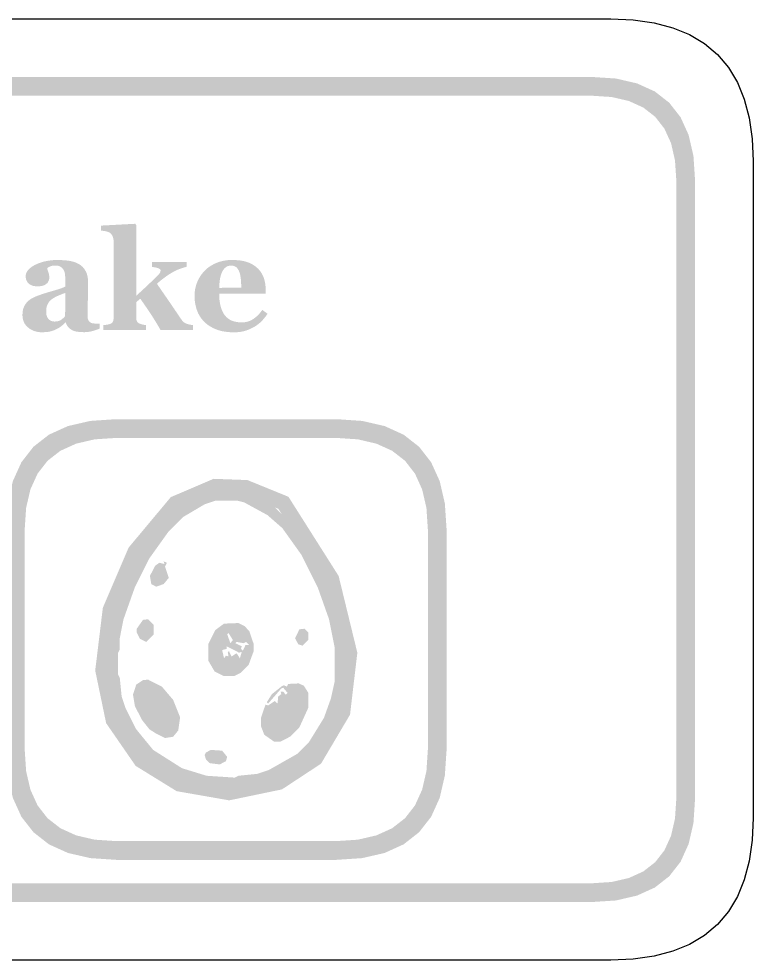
# Model space of a CAD drawing. Header units: millimetres. Extents: x 6 to 297, y 55 to 451.
# Drawn here: x 54.37 to 70.04, y 339.16 to 359.24 of the extents above; entities that cross this region are included whole.
import ezdxf

# ---------------------------------------------------------------- set-up
doc = ezdxf.new("R2010")
doc.units = ezdxf.units.MM
doc.layers.add('CUT', color=1, linetype='Continuous')
doc.layers.add('RASTER', color=7, linetype='Continuous')

msp = doc.modelspace()

# ---------------------------------------------------------------- hatches: boundary and pattern name
at = {"layer": 'RASTER'}
h = msp.add_hatch(color=7, dxfattribs=at)
h.paths.add_polyline_path([(7.2, 355.8), (7.234, 356.316), (7.337, 356.763), (7.509, 357.141), (7.75, 357.45), (8.059, 357.691), (8.438, 357.862), (8.884, 357.966), (9.4, 358), (66.6, 358), (67.116, 357.966), (67.563, 357.862), (67.941, 357.691), (68.25, 357.45), (68.491, 357.141), (68.663, 356.763), (68.766, 356.316), (68.8, 355.8), (68.8, 342.6), (68.766, 342.084), (68.663, 341.638), (68.491, 341.259), (68.25, 340.95), (67.941, 340.709), (67.563, 340.538), (67.116, 340.434), (66.6, 340.4), (9.4, 340.4), (8.884, 340.434), (8.438, 340.538), (8.059, 340.709), (7.75, 340.95), (7.509, 341.259), (7.337, 341.638), (7.234, 342.084), (7.2, 342.6)])
h.paths.add_polyline_path([(7.6, 355.8), (7.6, 342.6), (7.628, 342.178), (7.712, 341.813), (7.853, 341.503), (8.05, 341.25), (8.303, 341.053), (8.612, 340.912), (8.978, 340.828), (9.4, 340.8), (66.6, 340.8), (67.022, 340.828), (67.387, 340.912), (67.697, 341.053), (67.95, 341.25), (68.147, 341.503), (68.288, 341.813), (68.372, 342.178), (68.4, 342.6), (68.4, 355.8), (68.372, 356.222), (68.288, 356.588), (68.147, 356.897), (67.95, 357.15), (67.697, 357.347), (67.387, 357.488), (67.022, 357.572), (66.6, 357.6), (9.4, 357.6), (8.978, 357.572), (8.612, 357.488), (8.303, 357.347), (8.05, 357.15), (7.853, 356.897), (7.712, 356.588), (7.628, 356.222), (7.6, 355.8)], flags=0)
msp.add_hatch(color=7, dxfattribs=at).paths.add_polyline_path([(58.088, 352.6), (57.398, 352.6), (57.367, 352.655), (57.336, 352.708), (57.306, 352.759), (57.276, 352.807), (57.247, 352.854), (57.219, 352.898), (57.192, 352.94), (57.165, 352.98), (57.139, 353.019), (57.113, 353.057), (57.088, 353.094), (57.063, 353.13), (57.038, 353.166), (57.014, 353.201), (56.99, 353.236), (56.966, 353.269), (56.878, 353.195), (56.878, 352.875), (56.878, 352.863), (56.879, 352.85), (56.88, 352.839), (56.882, 352.827), (56.884, 352.817), (56.887, 352.807), (56.89, 352.798), (56.894, 352.789), (56.898, 352.781), (56.903, 352.773), (56.909, 352.766), (56.916, 352.76), (56.924, 352.754), (56.933, 352.748), (56.942, 352.743), (56.953, 352.739), (56.96, 352.736), (56.967, 352.733), (56.974, 352.731), (56.981, 352.728), (56.989, 352.726), (56.997, 352.723), (57.006, 352.721), (57.014, 352.719), (57.023, 352.717), (57.032, 352.715), (57.041, 352.713), (57.05, 352.711), (57.058, 352.71), (57.067, 352.709), (57.076, 352.708), (57.085, 352.707), (57.085, 352.6), (56.178, 352.6), (56.178, 352.707), (56.187, 352.708), (56.196, 352.709), (56.205, 352.709), (56.215, 352.71), (56.224, 352.711), (56.233, 352.713), (56.242, 352.714), (56.251, 352.715), (56.26, 352.716), (56.269, 352.718), (56.277, 352.719), (56.286, 352.721), (56.294, 352.723), (56.301, 352.725), (56.309, 352.727), (56.316, 352.729), (56.327, 352.733), (56.337, 352.738), (56.347, 352.743), (56.355, 352.749), (56.363, 352.756), (56.369, 352.763), (56.375, 352.771), (56.379, 352.779), (56.383, 352.787), (56.387, 352.797), (56.39, 352.807), (56.392, 352.818), (56.394, 352.829), (56.395, 352.841), (56.396, 352.853), (56.396, 352.867), (56.396, 354.5), (56.396, 354.512), (56.395, 354.524), (56.393, 354.537), (56.391, 354.549), (56.388, 354.562), (56.384, 354.574), (56.38, 354.587), (56.375, 354.6), (56.369, 354.613), (56.363, 354.625), (56.356, 354.636), (56.349, 354.646), (56.341, 354.655), (56.332, 354.664), (56.323, 354.672), (56.313, 354.679), (56.305, 354.683), (56.297, 354.687), (56.288, 354.691), (56.278, 354.695), (56.267, 354.698), (56.255, 354.702), (56.243, 354.705), (56.229, 354.708), (56.215, 354.711), (56.202, 354.713), (56.189, 354.715), (56.176, 354.717), (56.164, 354.719), (56.152, 354.721), (56.14, 354.722), (56.128, 354.723), (56.128, 354.829), (56.856, 354.868), (56.878, 354.844), (56.878, 353.332), (56.906, 353.357), (56.934, 353.383), (56.963, 353.409), (56.993, 353.437), (57.024, 353.465), (57.056, 353.495), (57.089, 353.525), (57.122, 353.557), (57.155, 353.588), (57.186, 353.618), (57.216, 353.646), (57.244, 353.673), (57.271, 353.699), (57.295, 353.723), (57.318, 353.746), (57.34, 353.767), (57.351, 353.78), (57.361, 353.791), (57.37, 353.801), (57.377, 353.811), (57.383, 353.82), (57.388, 353.829), (57.391, 353.836), (57.393, 353.843), (57.394, 353.849), (57.395, 353.855), (57.396, 353.859), (57.397, 353.864), (57.397, 353.867), (57.398, 353.87), (57.398, 353.873), (57.398, 353.874), (57.397, 353.881), (57.395, 353.887), (57.392, 353.893), (57.387, 353.899), (57.38, 353.904), (57.372, 353.909), (57.363, 353.914), (57.352, 353.918), (57.34, 353.923), (57.326, 353.927), (57.311, 353.931), (57.294, 353.935), (57.276, 353.939), (57.257, 353.942), (57.236, 353.946), (57.214, 353.949), (57.214, 354.053), (57.958, 354.053), (57.958, 353.952), (57.922, 353.942), (57.889, 353.932), (57.858, 353.922), (57.829, 353.912), (57.802, 353.903), (57.777, 353.893), (57.755, 353.884), (57.734, 353.875), (57.715, 353.866), (57.695, 353.856), (57.675, 353.845), (57.654, 353.833), (57.633, 353.821), (57.611, 353.808), (57.589, 353.794), (57.567, 353.779), (57.552, 353.769), (57.537, 353.759), (57.522, 353.749), (57.508, 353.739), (57.493, 353.728), (57.479, 353.718), (57.464, 353.707), (57.45, 353.696), (57.436, 353.685), (57.421, 353.674), (57.406, 353.661), (57.39, 353.648), (57.373, 353.634), (57.356, 353.62), (57.339, 353.605), (57.321, 353.589), (57.356, 353.537), (57.391, 353.487), (57.425, 353.437), (57.459, 353.388), (57.491, 353.341), (57.524, 353.294), (57.555, 353.248), (57.586, 353.204), (57.616, 353.159), (57.647, 353.114), (57.679, 353.068), (57.71, 353.021), (57.742, 352.974), (57.775, 352.926), (57.807, 352.878), (57.841, 352.829), (57.852, 352.812), (57.865, 352.797), (57.878, 352.783), (57.891, 352.771), (57.906, 352.76), (57.921, 352.751), (57.937, 352.743), (57.953, 352.736), (57.97, 352.731), (57.987, 352.726), (58.004, 352.721), (58.021, 352.717), (58.038, 352.714), (58.054, 352.711), (58.071, 352.709), (58.088, 352.707)])
h = msp.add_hatch(color=7, dxfattribs=at)
h.paths.add_polyline_path([(56.096, 352.631), (56.079, 352.624), (56.062, 352.617), (56.044, 352.611), (56.026, 352.604), (56.006, 352.598), (55.986, 352.591), (55.965, 352.585), (55.944, 352.579), (55.921, 352.574), (55.899, 352.569), (55.876, 352.565), (55.853, 352.562), (55.83, 352.559), (55.806, 352.558), (55.782, 352.556), (55.758, 352.556), (55.714, 352.557), (55.673, 352.559), (55.636, 352.564), (55.601, 352.569), (55.57, 352.577), (55.541, 352.586), (55.515, 352.597), (55.492, 352.61), (55.472, 352.624), (55.453, 352.639), (55.436, 352.656), (55.421, 352.675), (55.407, 352.694), (55.395, 352.716), (55.385, 352.738), (55.377, 352.763), (55.368, 352.763), (55.356, 352.75), (55.343, 352.739), (55.331, 352.727), (55.319, 352.716), (55.307, 352.706), (55.295, 352.696), (55.284, 352.687), (55.272, 352.678), (55.26, 352.669), (55.248, 352.661), (55.236, 352.653), (55.224, 352.645), (55.212, 352.638), (55.199, 352.631), (55.186, 352.624), (55.173, 352.618), (55.156, 352.61), (55.139, 352.603), (55.122, 352.596), (55.106, 352.59), (55.089, 352.584), (55.073, 352.579), (55.057, 352.574), (55.041, 352.57), (55.024, 352.566), (55.006, 352.563), (54.986, 352.561), (54.964, 352.558), (54.941, 352.557), (54.917, 352.556), (54.89, 352.555), (54.863, 352.555), (54.821, 352.556), (54.781, 352.561), (54.742, 352.569), (54.705, 352.58), (54.67, 352.594), (54.636, 352.611), (54.603, 352.631), (54.573, 352.655), (54.544, 352.681), (54.52, 352.709), (54.499, 352.739), (54.482, 352.772), (54.469, 352.806), (54.46, 352.842), (54.454, 352.88), (54.452, 352.921), (54.453, 352.944), (54.454, 352.967), (54.456, 352.988), (54.459, 353.009), (54.463, 353.029), (54.467, 353.048), (54.473, 353.066), (54.479, 353.083), (54.486, 353.099), (54.493, 353.115), (54.502, 353.13), (54.511, 353.145), (54.52, 353.16), (54.531, 353.174), (54.542, 353.188), (54.553, 353.201), (54.565, 353.212), (54.576, 353.223), (54.588, 353.233), (54.601, 353.243), (54.614, 353.253), (54.627, 353.262), (54.641, 353.27), (54.655, 353.278), (54.67, 353.286), (54.685, 353.293), (54.7, 353.301), (54.716, 353.308), (54.732, 353.315), (54.748, 353.322), (54.765, 353.329), (54.782, 353.335), (54.816, 353.347), (54.851, 353.36), (54.888, 353.372), (54.927, 353.385), (54.967, 353.397), (55.009, 353.41), (55.053, 353.423), (55.098, 353.436), (55.143, 353.449), (55.184, 353.461), (55.223, 353.473), (55.258, 353.485), (55.29, 353.496), (55.319, 353.508), (55.345, 353.518), (55.368, 353.529), (55.368, 353.669), (55.368, 353.679), (55.368, 353.689), (55.367, 353.7), (55.366, 353.712), (55.366, 353.724), (55.365, 353.737), (55.363, 353.751), (55.362, 353.766), (55.36, 353.781), (55.358, 353.795), (55.356, 353.808), (55.353, 353.821), (55.35, 353.834), (55.346, 353.845), (55.342, 353.857), (55.337, 353.867), (55.332, 353.879), (55.325, 353.89), (55.318, 353.9), (55.311, 353.91), (55.302, 353.92), (55.293, 353.929), (55.283, 353.938), (55.273, 353.946), (55.261, 353.954), (55.249, 353.96), (55.236, 353.966), (55.222, 353.97), (55.207, 353.974), (55.191, 353.976), (55.174, 353.978), (55.157, 353.978), (55.141, 353.978), (55.126, 353.977), (55.112, 353.976), (55.098, 353.974), (55.085, 353.971), (55.072, 353.968), (55.06, 353.964), (55.049, 353.96), (55.039, 353.956), (55.029, 353.951), (55.019, 353.946), (55.01, 353.942), (55.002, 353.937), (54.994, 353.932), (54.987, 353.928), (54.98, 353.923), (54.981, 353.915), (54.983, 353.906), (54.985, 353.896), (54.988, 353.886), (54.992, 353.874), (54.995, 353.862), (55, 353.848), (55.005, 353.833), (55.009, 353.818), (55.014, 353.804), (55.017, 353.789), (55.02, 353.774), (55.022, 353.76), (55.024, 353.746), (55.025, 353.732), (55.025, 353.718), (55.025, 353.711), (55.024, 353.704), (55.023, 353.697), (55.022, 353.69), (55.02, 353.682), (55.018, 353.673), (55.015, 353.665), (55.012, 353.655), (55.008, 353.646), (55.005, 353.638), (55, 353.63), (54.996, 353.622), (54.991, 353.615), (54.986, 353.608), (54.98, 353.602), (54.974, 353.596), (54.965, 353.589), (54.957, 353.582), (54.947, 353.576), (54.938, 353.57), (54.929, 353.565), (54.919, 353.56), (54.909, 353.555), (54.898, 353.551), (54.887, 353.547), (54.875, 353.544), (54.861, 353.541), (54.846, 353.539), (54.829, 353.537), (54.811, 353.536), (54.791, 353.535), (54.77, 353.535), (54.74, 353.535), (54.712, 353.538), (54.686, 353.543), (54.662, 353.549), (54.64, 353.558), (54.619, 353.568), (54.601, 353.58), (54.584, 353.594), (54.569, 353.609), (54.557, 353.626), (54.546, 353.643), (54.537, 353.662), (54.53, 353.682), (54.525, 353.703), (54.522, 353.725), (54.521, 353.748), (54.522, 353.769), (54.525, 353.788), (54.53, 353.808), (54.538, 353.826), (54.547, 353.844), (54.558, 353.862), (54.571, 353.879), (54.586, 353.896), (54.603, 353.912), (54.621, 353.927), (54.639, 353.941), (54.659, 353.955), (54.679, 353.968), (54.7, 353.981), (54.722, 353.992), (54.745, 354.003), (54.769, 354.014), (54.793, 354.024), (54.818, 354.033), (54.845, 354.042), (54.872, 354.051), (54.899, 354.058), (54.928, 354.065), (54.958, 354.071), (54.988, 354.077), (55.017, 354.082), (55.045, 354.086), (55.073, 354.09), (55.101, 354.092), (55.128, 354.094), (55.155, 354.095), (55.18, 354.096), (55.216, 354.095), (55.25, 354.095), (55.284, 354.093), (55.317, 354.091), (55.349, 354.089), (55.38, 354.086), (55.411, 354.083), (55.441, 354.079), (55.47, 354.074), (55.499, 354.068), (55.527, 354.061), (55.554, 354.053), (55.58, 354.044), (55.606, 354.033), (55.631, 354.022), (55.655, 354.009), (55.677, 353.996), (55.698, 353.981), (55.718, 353.964), (55.737, 353.946), (55.754, 353.927), (55.77, 353.906), (55.785, 353.884), (55.799, 353.86), (55.812, 353.835), (55.823, 353.808), (55.832, 353.779), (55.839, 353.748), (55.845, 353.716), (55.849, 353.681), (55.852, 353.645), (55.853, 353.606), (55.853, 353.564), (55.852, 353.52), (55.852, 353.474), (55.851, 353.425), (55.85, 353.375), (55.849, 353.323), (55.848, 353.27), (55.846, 353.214), (55.845, 353.159), (55.843, 353.11), (55.842, 353.065), (55.841, 353.026), (55.841, 352.991), (55.84, 352.961), (55.84, 352.935), (55.84, 352.915), (55.84, 352.899), (55.841, 352.884), (55.842, 352.869), (55.845, 352.856), (55.847, 352.843), (55.851, 352.832), (55.855, 352.821), (55.859, 352.811), (55.865, 352.802), (55.871, 352.793), (55.877, 352.785), (55.884, 352.778), (55.892, 352.771), (55.901, 352.765), (55.91, 352.759), (55.92, 352.754), (55.927, 352.751), (55.934, 352.749), (55.943, 352.746), (55.952, 352.744), (55.962, 352.743), (55.974, 352.742), (55.986, 352.741), (55.999, 352.74), (56.012, 352.739), (56.025, 352.739), (56.037, 352.739), (56.05, 352.738), (56.062, 352.738), (56.073, 352.738), (56.085, 352.738), (56.096, 352.738)])
h.paths.add_polyline_path([(55.368, 353.394), (55.347, 353.387), (55.327, 353.38), (55.307, 353.372), (55.286, 353.364), (55.266, 353.356), (55.246, 353.348), (55.225, 353.339), (55.205, 353.33), (55.186, 353.321), (55.167, 353.312), (55.149, 353.303), (55.132, 353.293), (55.116, 353.284), (55.101, 353.274), (55.087, 353.265), (55.073, 353.255), (55.06, 353.244), (55.048, 353.233), (55.036, 353.221), (55.025, 353.208), (55.015, 353.195), (55.005, 353.18), (54.997, 353.166), (54.989, 353.15), (54.981, 353.134), (54.975, 353.117), (54.97, 353.099), (54.965, 353.081), (54.962, 353.062), (54.96, 353.042), (54.958, 353.021), (54.958, 353), (54.959, 352.972), (54.961, 352.947), (54.965, 352.923), (54.971, 352.901), (54.978, 352.882), (54.987, 352.864), (54.998, 352.848), (55.01, 352.834), (55.023, 352.822), (55.037, 352.812), (55.052, 352.803), (55.068, 352.796), (55.084, 352.79), (55.101, 352.786), (55.119, 352.784), (55.138, 352.783), (55.158, 352.784), (55.176, 352.785), (55.194, 352.788), (55.211, 352.791), (55.227, 352.796), (55.243, 352.802), (55.257, 352.808), (55.271, 352.816), (55.283, 352.825), (55.296, 352.834), (55.308, 352.843), (55.319, 352.853), (55.331, 352.863), (55.342, 352.874), (55.352, 352.886), (55.362, 352.897)], flags=0)
h = msp.add_hatch(color=7, dxfattribs=at)
h.paths.add_polyline_path([(59.679, 352.95), (59.666, 352.929), (59.652, 352.909), (59.638, 352.889), (59.622, 352.869), (59.607, 352.849), (59.59, 352.83), (59.573, 352.811), (59.555, 352.793), (59.537, 352.774), (59.518, 352.757), (59.498, 352.74), (59.478, 352.724), (59.457, 352.708), (59.435, 352.694), (59.413, 352.679), (59.39, 352.666), (59.366, 352.652), (59.341, 352.64), (59.316, 352.628), (59.292, 352.617), (59.267, 352.607), (59.242, 352.598), (59.217, 352.589), (59.192, 352.582), (59.166, 352.575), (59.14, 352.569), (59.112, 352.564), (59.084, 352.56), (59.055, 352.557), (59.024, 352.555), (58.993, 352.554), (58.961, 352.553), (58.908, 352.554), (58.856, 352.557), (58.807, 352.562), (58.759, 352.569), (58.713, 352.577), (58.669, 352.588), (58.627, 352.6), (58.587, 352.615), (58.548, 352.631), (58.512, 352.648), (58.477, 352.667), (58.443, 352.687), (58.412, 352.708), (58.382, 352.731), (58.353, 352.755), (58.327, 352.78), (58.302, 352.807), (58.279, 352.835), (58.257, 352.863), (58.237, 352.894), (58.219, 352.925), (58.202, 352.957), (58.187, 352.991), (58.174, 353.026), (58.162, 353.061), (58.152, 353.098), (58.143, 353.135), (58.136, 353.173), (58.13, 353.212), (58.126, 353.251), (58.124, 353.291), (58.123, 353.332), (58.124, 353.37), (58.127, 353.406), (58.131, 353.443), (58.137, 353.479), (58.145, 353.514), (58.154, 353.55), (58.165, 353.584), (58.178, 353.619), (58.193, 353.653), (58.209, 353.685), (58.226, 353.717), (58.245, 353.748), (58.265, 353.778), (58.287, 353.807), (58.31, 353.835), (58.334, 353.863), (58.36, 353.888), (58.387, 353.912), (58.416, 353.935), (58.447, 353.957), (58.479, 353.977), (58.513, 353.996), (58.548, 354.014), (58.585, 354.031), (58.624, 354.046), (58.663, 354.059), (58.704, 354.07), (58.746, 354.079), (58.789, 354.087), (58.833, 354.092), (58.878, 354.095), (58.925, 354.096), (58.975, 354.095), (59.023, 354.092), (59.068, 354.089), (59.111, 354.083), (59.152, 354.076), (59.191, 354.068), (59.227, 354.057), (59.261, 354.046), (59.294, 354.033), (59.325, 354.019), (59.354, 354.003), (59.382, 353.986), (59.409, 353.969), (59.434, 353.95), (59.457, 353.929), (59.48, 353.908), (59.5, 353.887), (59.519, 353.864), (59.536, 353.841), (59.552, 353.817), (59.566, 353.792), (59.579, 353.766), (59.591, 353.739), (59.601, 353.711), (59.61, 353.683), (59.618, 353.654), (59.625, 353.624), (59.63, 353.595), (59.634, 353.565), (59.637, 353.535), (59.639, 353.504), (59.639, 353.473), (59.639, 353.378), (58.649, 353.378), (58.651, 353.305), (58.656, 353.237), (58.665, 353.173), (58.678, 353.113), (58.694, 353.059), (58.714, 353.008), (58.738, 352.962), (58.765, 352.921), (58.796, 352.884), (58.831, 352.852), (58.871, 352.825), (58.915, 352.803), (58.963, 352.786), (59.015, 352.774), (59.072, 352.767), (59.133, 352.764), (59.167, 352.765), (59.2, 352.769), (59.232, 352.775), (59.263, 352.783), (59.294, 352.794), (59.323, 352.806), (59.352, 352.822), (59.38, 352.84), (59.407, 352.859), (59.433, 352.88), (59.458, 352.902), (59.482, 352.925), (59.505, 352.95), (59.527, 352.975), (59.548, 353.002), (59.568, 353.031)])
h.paths.add_polyline_path([(59.119, 353.507), (59.119, 353.529), (59.119, 353.551), (59.118, 353.573), (59.117, 353.596), (59.116, 353.618), (59.114, 353.641), (59.113, 353.664), (59.111, 353.687), (59.108, 353.709), (59.105, 353.731), (59.102, 353.751), (59.099, 353.771), (59.094, 353.789), (59.09, 353.806), (59.085, 353.823), (59.08, 353.838), (59.073, 353.854), (59.066, 353.87), (59.059, 353.885), (59.05, 353.898), (59.042, 353.911), (59.032, 353.922), (59.022, 353.932), (59.012, 353.942), (59.001, 353.95), (58.989, 353.957), (58.976, 353.963), (58.963, 353.968), (58.949, 353.972), (58.934, 353.975), (58.919, 353.976), (58.903, 353.977), (58.875, 353.975), (58.849, 353.97), (58.824, 353.961), (58.801, 353.948), (58.779, 353.932), (58.759, 353.913), (58.74, 353.889), (58.722, 353.863), (58.707, 353.832), (58.693, 353.797), (58.681, 353.758), (58.67, 353.715), (58.662, 353.668), (58.656, 353.616), (58.652, 353.561), (58.649, 353.501)], flags=0)
h = msp.add_hatch(color=7, dxfattribs=at)
h.paths.add_polyline_path([(54.1, 348.35), (54.137, 348.901), (54.247, 349.378), (54.43, 349.782), (54.687, 350.112), (55.018, 350.37), (55.422, 350.553), (55.899, 350.663), (56.45, 350.7), (61.15, 350.7), (61.701, 350.663), (62.178, 350.553), (62.582, 350.37), (62.913, 350.112), (63.17, 349.782), (63.353, 349.378), (63.463, 348.901), (63.5, 348.35), (63.5, 343.65), (63.463, 343.099), (63.353, 342.622), (63.17, 342.218), (62.912, 341.888), (62.582, 341.63), (62.178, 341.447), (61.701, 341.337), (61.15, 341.3), (56.45, 341.3), (55.899, 341.337), (55.422, 341.447), (55.018, 341.63), (54.688, 341.888), (54.43, 342.218), (54.247, 342.622), (54.137, 343.099), (54.1, 343.65)])
h.paths.add_polyline_path([(54.5, 348.35), (54.5, 343.65), (54.53, 343.193), (54.622, 342.797), (54.774, 342.462), (54.987, 342.188), (55.262, 341.974), (55.597, 341.822), (55.993, 341.73), (56.45, 341.7), (61.15, 341.7), (61.607, 341.73), (62.003, 341.822), (62.338, 341.974), (62.613, 342.188), (62.826, 342.462), (62.978, 342.797), (63.07, 343.193), (63.1, 343.65), (63.1, 348.35), (63.07, 348.807), (62.978, 349.203), (62.826, 349.538), (62.613, 349.813), (62.338, 350.026), (62.003, 350.178), (61.607, 350.27), (61.15, 350.3), (56.45, 350.3), (55.993, 350.27), (55.597, 350.178), (55.262, 350.026), (54.988, 349.813), (54.774, 349.538), (54.622, 349.203), (54.53, 348.807), (54.5, 348.35)], flags=0)
h = msp.add_hatch(color=7, dxfattribs=at)
h.paths.add_polyline_path([(58.529, 349.428), (59.252, 349.401), (60.126, 349.045), (61.197, 347.355), (61.596, 345.718), (61.44, 344.397), (60.821, 343.351), (59.988, 342.803), (58.863, 342.569), (57.741, 342.765), (56.866, 343.305), (56.237, 344.216), (56.004, 345.339), (56.167, 346.679), (56.716, 347.96), (57.616, 349.037)])
h.paths.add_polyline_path([(58.589, 349.105), (57.812, 348.773), (56.992, 347.791), (56.479, 346.595), (56.328, 345.353), (56.537, 344.344), (57.091, 343.542), (57.857, 343.069), (58.858, 342.895), (59.864, 343.104), (60.583, 343.577), (61.13, 344.501), (61.272, 345.698), (60.899, 347.229), (59.911, 348.788), (59.184, 349.083), (58.589, 349.105)], flags=0)
h = msp.add_hatch(color=7, dxfattribs=at)
h.paths.add_polyline_path([(58.51, 349.154), (59.102, 349.166), (59.343, 349.085), (59.837, 348.816), (60.28, 348.374), (60.561, 347.972), (60.871, 347.397), (61.152, 346.673), (61.313, 345.989), (61.313, 345.024), (61.273, 344.823), (61.072, 344.22), (60.883, 343.886), (60.4, 343.363), (60.159, 343.202), (59.785, 343.013), (59.182, 342.853), (58.458, 342.853), (58.257, 342.893), (57.775, 343.054), (57.36, 343.283), (56.999, 343.564), (56.757, 343.846), (56.407, 344.542), (56.287, 345.024), (56.287, 345.909), (56.327, 345.989), (56.367, 346.391), (56.488, 346.793), (56.838, 347.61), (57.159, 348.132), (57.602, 348.655), (58.044, 348.977)])
h.paths.add_polyline_path([(58.579, 348.965), (58.338, 348.884), (57.883, 348.615), (57.561, 348.293), (57.159, 347.73), (56.85, 347.115), (56.608, 346.432), (56.528, 346.029), (56.528, 345.788), (56.488, 345.708), (56.488, 345.265), (56.528, 345.185), (56.568, 344.783), (56.649, 344.542), (56.878, 344.087), (57.24, 343.645), (57.855, 343.255), (58.378, 343.094), (58.981, 343.054), (59.061, 343.094), (59.463, 343.134), (59.705, 343.215), (60.32, 343.564), (60.561, 343.806), (60.883, 344.328), (61.032, 344.743), (61.112, 345.105), (61.112, 345.828), (60.992, 346.432), (60.75, 347.115), (60.4, 347.811), (59.998, 348.374), (59.677, 348.655), (59.182, 348.925), (59.021, 348.965)], flags=0)
h.paths.add_polyline_path([(57.465, 347.666), (57.533, 347.638), (57.493, 347.557), (57.574, 347.316), (57.465, 347.183), (57.304, 347.127), (57.2, 347.183), (57.171, 347.356), (57.28, 347.57), (57.372, 347.638), (57.481, 347.61)], flags=0)
h.paths.add_polyline_path([(57.023, 346.419), (57.131, 346.432), (57.252, 346.311), (57.252, 346.11), (57.091, 345.949), (56.958, 346.017), (56.89, 346.15), (56.89, 346.23)], flags=0)
h.paths.add_polyline_path([(58.752, 346.339), (59.061, 346.351), (59.194, 346.283), (59.291, 346.178), (59.383, 345.909), (59.383, 345.748), (59.275, 345.454), (59.114, 345.294), (58.981, 345.225), (58.74, 345.225), (58.551, 345.318), (58.418, 345.547), (58.418, 345.909), (58.567, 346.202)], flags=0)
h.paths.add_polyline_path([(60.36, 346.218), (60.469, 346.23), (60.549, 346.15), (60.549, 345.989), (60.429, 345.869), (60.336, 345.897), (60.268, 346.029)], flags=0)
h.paths.add_polyline_path([(58.848, 346.138), (58.82, 346.11), (58.888, 345.921), (58.941, 345.989)], flags=0)
h.paths.add_polyline_path([(59.021, 345.949), (58.993, 345.921), (59.13, 345.856), (59.114, 345.8), (59.154, 345.76), (59.21, 345.881), (59.291, 345.881), (59.222, 345.949), (59.17, 345.921)], flags=0)
h.paths.add_polyline_path([(58.808, 345.856), (58.808, 345.8), (58.712, 345.776), (58.752, 345.599), (58.792, 345.655), (58.848, 345.639), (58.832, 345.736), (58.86, 345.748), (58.913, 345.639), (59.021, 345.708), (59.09, 345.599), (59.13, 345.736), (59.073, 345.72)], flags=0)
h.paths.add_polyline_path([(57.023, 345.133), (57.131, 345.145), (57.425, 344.996), (57.666, 344.714), (57.815, 344.34), (57.775, 344.059), (57.666, 343.926), (57.493, 343.898), (57.28, 344.007), (57.159, 344.087), (56.999, 344.288), (56.85, 344.582), (56.81, 344.823), (56.878, 345.036)], flags=0)
h.paths.add_polyline_path([(60.119, 345.052), (60.348, 345.064), (60.457, 345.012), (60.549, 344.863), (60.549, 344.542), (60.36, 344.127), (60.159, 343.926), (59.946, 343.818), (59.825, 343.818), (59.612, 343.967), (59.544, 344.139), (59.544, 344.34), (59.636, 344.61), (59.693, 344.594), (59.837, 344.69), (59.894, 344.634), (59.906, 344.783), (59.974, 344.835), (59.958, 344.891), (60.014, 344.891), (60.067, 344.823), (60.107, 344.863), (60.014, 344.972), (59.974, 344.956), (59.693, 344.634), (59.665, 344.662), (59.773, 344.835), (59.974, 344.996), (60.026, 345.024), (60.095, 344.996)], flags=0)
h.paths.add_polyline_path([(58.47, 343.645), (58.712, 343.629), (58.82, 343.496), (58.792, 343.404), (58.659, 343.335), (58.446, 343.363), (58.366, 343.444), (58.338, 343.536), (58.366, 343.589)], flags=0)

# ---------------------------------------------------------------- linework, layer by layer
at = {"layer": 'CUT'}
msp.add_lwpolyline([(8.999, 359.24), (67.001, 359.24), (67.483, 359.219), (67.925, 359.156), (68.325, 359.051), (68.685, 358.903), (69.003, 358.712), (69.278, 358.478), (69.512, 358.203), (69.703, 357.885), (69.851, 357.525), (69.956, 357.125), (70.019, 356.683), (70.04, 356.201), (70.04, 342.199), (70.019, 341.717), (69.956, 341.275), (69.851, 340.875), (69.703, 340.515), (69.512, 340.197), (69.278, 339.922), (69.003, 339.688), (68.685, 339.497), (68.325, 339.349), (67.925, 339.244), (67.483, 339.181), (67.001, 339.16), (8.999, 339.16)], dxfattribs=at)

doc.saveas('drawing.dxf')
